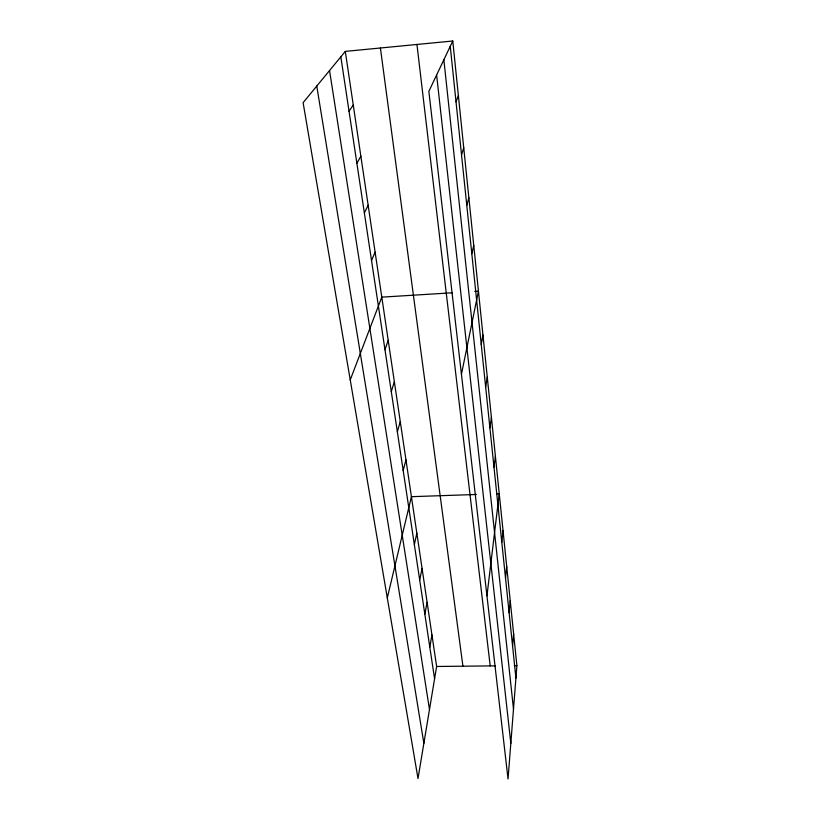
<?xml version="1.0" encoding="UTF-8"?>
<svg xmlns="http://www.w3.org/2000/svg" width="820" height="820" viewBox="0 0 820 820"><rect width="100%" height="100%" fill="white"/><g stroke="black" fill="none" stroke-linecap="round" stroke-linejoin="round"><path stroke-width="1.23" d="M452.773 41L516.887 665.635L508.041 779L428.86 91.338L452.773 41L345.302 51.393L303.113 102.664L418.005 778.549L436.63 666.476L345.302 51.393M512.582 646.006L513.617 633.747M509.117 612.694L510.224 600.681M505.52 578.11L506.698 566.364M501.789 542.174L503.039 530.724M486.957 595.874L499.236 493.691L496.705 493.773M493.988 467.092L495.403 456.33M489.909 427.856L491.416 417.482M485.665 387.009L487.275 377.077M429.803 647.103L431.955 634.967M481.237 344.461L482.949 335.001M424.842 614.19L427.097 602.29M461.445 374.268L478.449 291.151L474.739 291.387M419.696 580.047L422.064 568.403M414.346 544.572L416.847 533.226M471.807 253.769L473.755 245.426M387.296 597.882L411.414 496.684L476.379 494.47M403.184 470.526L405.951 459.835M466.785 205.379L468.855 197.681M397.351 431.853L400.262 421.552M391.294 391.622L394.348 381.741M461.527 154.785L463.741 147.805M384.98 349.72L388.198 340.3M350.242 379.906L381.792 297.147L452.455 292.771M456.022 101.823L458.38 95.632M371.532 260.504L375.109 252.17M364.357 212.954L368.139 205.236M356.874 163.252L360.861 156.23M349.033 111.264L353.256 105.001M436.63 666.476L495.29 665.861M514.345 665.666L516.887 665.635M316.766 86.059L423.858 743.34M329.537 70.551L429.485 709.515M340.833 56.826L434.579 678.827M380.408 48.001L462.921 666.199M416.949 44.465L490.206 665.912M436.619 75.01L510.829 743.351M443.856 59.768L513.494 709.126M450.252 46.32L515.913 678.109"/></g></svg>
